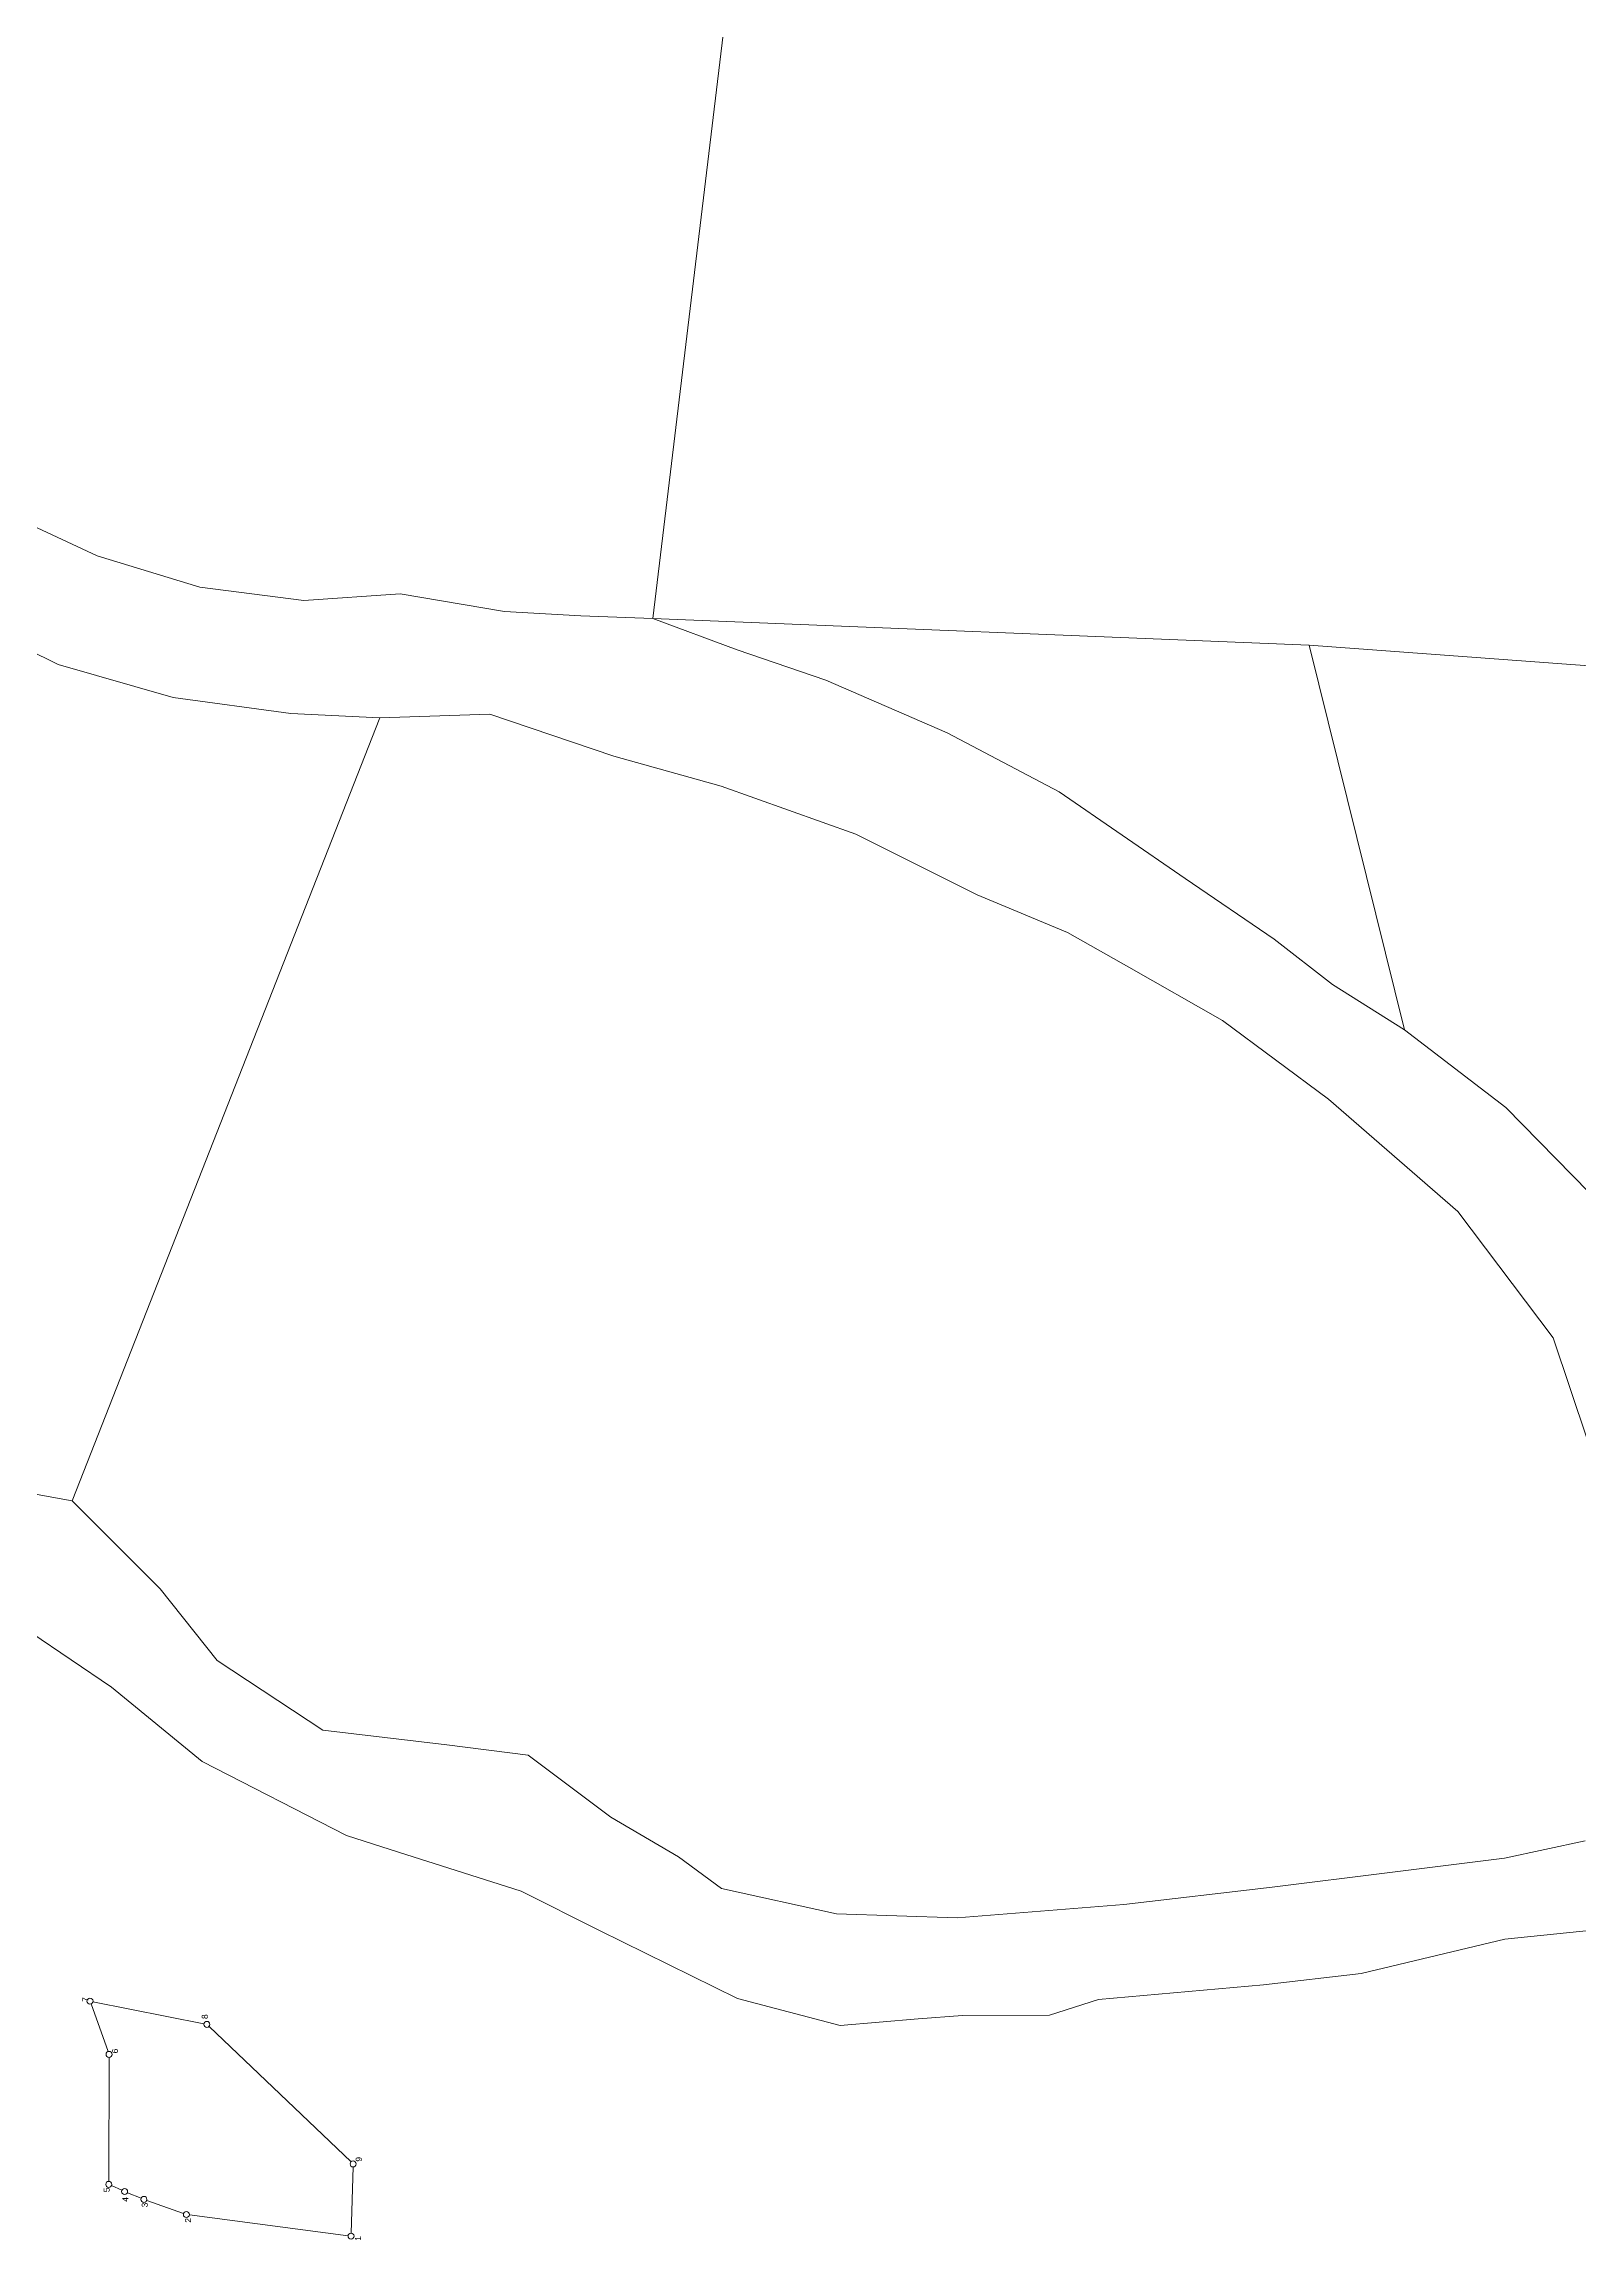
# Model space of a CAD drawing. Header units: millimetres. Extents: x 1569 to 1795, y 1299 to 1437.
# Drawn here: x 1618.6 to 1635.35, y 1380.78 to 1404.76 of the extents above; entities that cross this region are included whole.
import ezdxf
from ezdxf.enums import TextEntityAlignment as Align

# ---------------------------------------------------------------- set-up
doc = ezdxf.new("R2010")
doc.units = ezdxf.units.MM
doc.layers.add('2', color=7, linetype='Continuous')
doc.styles.get("Standard").update_dxf_attribs({"font": 'arial.ttf'})

msp = doc.modelspace()

# ---------------------------------------------------------------- linework, layer by layer
at = {"layer": '2', "color": 1, "linetype": 'Continuous', "lineweight": 5}
for p, q in [((1625.246, 1398.486), (1626.312, 1407.354)), ((1632.407, 1398.193), (1625.246, 1398.486)), ((1633.45, 1393.993), (1632.407, 1398.193)), ((1632.407, 1398.193), (1635.98, 1397.929)), ((1618.912, 1388.854), (1622.266, 1397.401))]:
    msp.add_line(p, q, dxfattribs=at)
for points in [[(1622.266, 1397.401), (1621.297, 1397.446), (1620.011, 1397.622), (1618.758, 1397.982), (1618.055, 1398.329), (1616.983, 1398.907), (1615.945, 1399.535), (1614.79, 1400.213), (1613.08, 1401.405), (1612.294, 1401.801), (1611.288, 1402.58), (1610.434, 1403.059), (1609.531, 1403.354), (1609.113, 1403.502), (1607.909, 1403.98)], [(1614.647, 1401.664), (1615.704, 1400.852), (1616.909, 1400.208), (1617.98, 1399.73), (1619.185, 1399.17), (1620.305, 1398.825), (1621.44, 1398.682), (1622.491, 1398.754), (1623.627, 1398.56), (1624.462, 1398.515), (1625.246, 1398.486)], [(1625.246, 1398.486), (1626.166, 1398.141), (1627.136, 1397.813), (1628.458, 1397.236), (1629.68, 1396.592), (1631.054, 1395.648), (1632.026, 1394.986), (1632.663, 1394.489), (1633.45, 1393.993)], [(1635.446, 1389.514), (1635.072, 1390.631), (1634.029, 1392.01), (1632.62, 1393.237), (1631.463, 1394.098), (1630.442, 1394.677), (1629.772, 1395.057), (1628.785, 1395.469), (1627.463, 1396.129), (1625.991, 1396.654), (1624.821, 1396.982), (1623.467, 1397.441), (1622.266, 1397.401)], [(1633.45, 1393.993), (1634.556, 1393.148), (1635.463, 1392.218), (1636.233, 1391.739)], [(1608.999, 1386.128), (1610.198, 1386.468), (1611.763, 1387.095), (1612.713, 1387.384), (1613.845, 1387.724), (1614.727, 1388.213), (1616.075, 1388.821), (1616.859, 1388.892), (1617.926, 1389.032), (1618.912, 1388.854)], [(1618.912, 1388.854), (1619.869, 1387.891), (1620.491, 1387.11), (1621.647, 1386.349), (1622.999, 1386.19), (1623.885, 1386.078), (1624.79, 1385.399), (1625.526, 1384.969), (1625.996, 1384.621), (1627.249, 1384.345), (1628.568, 1384.302), (1630.386, 1384.446), (1632.003, 1384.638), (1633.287, 1384.796), (1634.538, 1384.953), (1635.421, 1385.142)], [(1635.927, 1384.21), (1634.543, 1384.069), (1632.977, 1383.693), (1631.91, 1383.57), (1630.108, 1383.409), (1629.575, 1383.239), (1628.624, 1383.234), (1628.14, 1383.198), (1627.29, 1383.126), (1626.17, 1383.421), (1624.663, 1384.163), (1623.81, 1384.592), (1622.472, 1385.019), (1621.904, 1385.199), (1620.33, 1386.008), (1619.341, 1386.82), (1618.017, 1387.714)], [(1619.302, 1382.842), (1619.116, 1383.361)], [(1619.137, 1383.386), (1620.348, 1383.145)], [(1620.404, 1383.116), (1621.953, 1381.637)], [(1619.31, 1381.425), (1619.313, 1382.778)], [(1621.975, 1381.582), (1621.955, 1380.86)], [(1619.453, 1381.327), (1619.339, 1381.379)], [(1619.662, 1381.241), (1619.513, 1381.301)], [(1620.126, 1381.074), (1619.724, 1381.217)], [(1621.922, 1380.831), (1620.189, 1381.059)]]:
    msp.add_lwpolyline(points, dxfattribs=at)
for centre in [(1619.105, 1383.392), (1620.38, 1383.138), (1619.313, 1382.811), (1621.976, 1381.615), (1619.31, 1381.392), (1619.483, 1381.314), (1619.693, 1381.228), (1620.157, 1381.063), (1621.954, 1380.827)]:
    msp.add_circle(centre, 0.0328, dxfattribs=at)

# ---------------------------------------------------------------- texts
msp.add_text('7', height=0.0657, rotation=90, dxfattribs=at).set_placement((1619.055, 1383.435), align=Align.MIDDLE_RIGHT)
msp.add_text('8', height=0.0657, rotation=90, dxfattribs=at).set_placement((1620.41, 1383.197), align=Align.BOTTOM_LEFT)
for s, p in [('6', (1619.378, 1382.822)), ('9', (1622.037, 1381.64))]:
    msp.add_text(s, height=0.0657, rotation=90, dxfattribs=at).set_placement(p, align=Align.MIDDLE_LEFT)
for s, p in [('5', (1619.254, 1381.357)), ('4', (1619.457, 1381.253))]:
    msp.add_text(s, height=0.0657, rotation=90, dxfattribs=at).set_placement(p, align=Align.TOP_RIGHT)
for s, p in [('3', (1619.669, 1381.167)), ('2', (1620.142, 1380.999))]:
    msp.add_text(s, height=0.0657, rotation=90, dxfattribs=at).set_placement(p, align=Align.TOP_CENTER)
msp.add_text('1', height=0.0657, rotation=90, dxfattribs=at).set_placement((1621.997, 1380.777), align=Align.TOP_LEFT)

doc.saveas('drawing.dxf')
